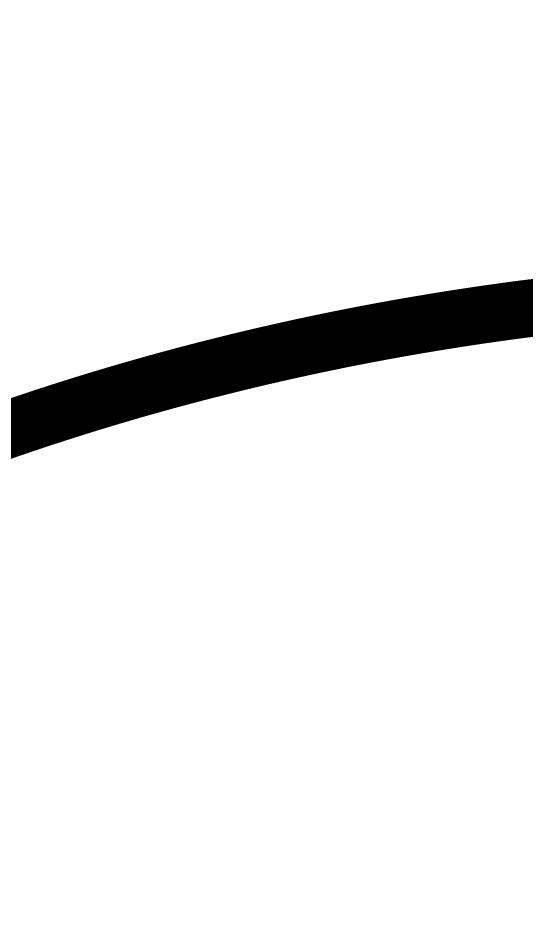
# Model space of a CAD drawing. Header units: inches. Extents: x -1574 to 492, y -294 to 234.
# Drawn here: x -734.13 to -733.026, y -146.576 to -144.599 of the extents above; entities that cross this region are included whole.
import ezdxf

# ---------------------------------------------------------------- set-up
doc = ezdxf.new("R2010")
doc.units = ezdxf.units.IN
doc.header["$MEASUREMENT"] = 0
doc.layers.add('EXTERIOR DIMS', color=7, linetype='Continuous')
doc.layers.add('EXTERIOR ELEC EQUIP', color=190, linetype='Continuous')
doc.styles.get("Standard").update_dxf_attribs({"font": 'ARIAL.TTF'})
doc.dimstyles.get("Standard").update_dxf_attribs({"dimtxt": 0.18, "dimasz": 0.18, "dimexe": 0.18, "dimexo": 0.0625, "dimgap": 0.09, "dimtad": 0, "dimtih": 1, "dimtoh": 1, "dimdec": 4, "dimzin": 0, "dimdsep": 46, "dimtxsty": 'Standard', "dimcen": 0.09, "dimadec": 0, "dimazin": 0, "dimtfac": 1, "dimtdec": 4, "dimtofl": 0, "dimtmove": 0, "dimatfit": 3, "dimfxl": 0, "dimtolj": 1, "dimtzin": 0, "dimarcsym": 0})

# ---------------------------------------------------------------- blocks, each defined once
blk = doc.blocks.new('*D95')
at = {"layer": 'Defpoints', "color": 0, "transparency": 16777216}
for p in [(-797.4576, -71.9047), (-797.4576, -114.9002), (-730.293, -152.1456)]:
    blk.add_point(p, dxfattribs=at)
at = {"layer": 'EXTERIOR DIMS', "color": 0, "lineweight": -2, "transparency": 16777216}
for p, q in [((-797.4576, -114.8377), (-797.4576, -71.7247)), ((-730.293, -152.0831), (-730.293, -71.7247)), ((-797.2776, -71.9047), (-764.2872, -71.9047)), ((-730.473, -71.9047), (-763.4633, -71.9047))]:
    blk.add_line(p, q, dxfattribs=at)
at = {"layer": 'EXTERIOR DIMS', "color": 0, "transparency": 16777216}
for points in [[(-797.2776, -71.8747), (-797.2776, -71.9347), (-797.4576, -71.9047)], [(-730.473, -71.8747), (-730.473, -71.9347), (-730.293, -71.9047)]]:
    blk.add_solid(points, dxfattribs=at)
at = {"layer": 'EXTERIOR DIMS', "color": 0, "transparency": 16777216, "insert": (-763.8753, -71.9047), "char_height": 0.18, "attachment_point": 5}
blk.add_mtext('\\A1;5\'-7 {\\H0.7x;\\S1/4;}"', dxfattribs=at)

msp = doc.modelspace()

# ---------------------------------------------------------------- linework, layer by layer
at = {"layer": 'EXTERIOR ELEC EQUIP', "color": 60, "const_width": 0.125}
msp.add_lwpolyline([(-734.19252, -145.50813), (-734.19178, -145.50786), (-734.19103, -145.5076), (-734.19029, -145.50734), (-734.18955, -145.50708), (-734.18881, -145.50681), (-734.18806, -145.50655), (-734.18732, -145.50629), (-734.18658, -145.50603), (-734.18583, -145.50576), (-734.18509, -145.5055), (-734.18435, -145.50524), (-734.1836, -145.50498), (-734.18286, -145.50472), (-734.18212, -145.50445), (-734.18137, -145.50419), (-734.18063, -145.50393), (-734.17988, -145.50367), (-734.17914, -145.50341), (-734.1784, -145.50315), (-734.17765, -145.50289), (-734.17691, -145.50263), (-734.17617, -145.50237), (-734.17542, -145.5021), (-734.17468, -145.50184), (-734.17393, -145.50158), (-734.17319, -145.50132), (-734.17245, -145.50106), (-734.1717, -145.5008), (-734.17096, -145.50054), (-734.17021, -145.50028), (-734.16947, -145.50002), (-734.16872, -145.49976), (-734.16798, -145.4995), (-734.16723, -145.49924), (-734.16649, -145.49898), (-734.16574, -145.49872), (-734.165, -145.49846), (-734.16425, -145.49821), (-734.16351, -145.49795), (-734.16277, -145.49769), (-734.16202, -145.49743), (-734.16127, -145.49717), (-734.16053, -145.49691), (-734.15978, -145.49665), (-734.15904, -145.49639), (-734.15829, -145.49614), (-734.15755, -145.49588), (-734.1568, -145.49562), (-734.15606, -145.49536), (-734.15531, -145.4951), (-734.15457, -145.49485), (-734.15382, -145.49459), (-734.15308, -145.49433), (-734.15233, -145.49407), (-734.15158, -145.49381), (-734.15084, -145.49356), (-734.15009, -145.4933), (-734.14935, -145.49304), (-734.1486, -145.49279), (-734.14785, -145.49253), (-734.14711, -145.49227), (-734.14636, -145.49202), (-734.14562, -145.49176), (-734.14487, -145.4915), (-734.14412, -145.49125), (-734.14338, -145.49099), (-734.14263, -145.49073), (-734.14188, -145.49048), (-734.14114, -145.49022), (-734.14039, -145.48996), (-734.13964, -145.48971), (-734.1389, -145.48945), (-734.13815, -145.4892), (-734.1374, -145.48894), (-734.13666, -145.48869), (-734.13591, -145.48843), (-734.13516, -145.48818), (-734.13442, -145.48792), (-734.13367, -145.48767), (-734.13292, -145.48741), (-734.13217, -145.48716), (-734.13143, -145.4869), (-734.13068, -145.48665), (-734.12993, -145.48639), (-734.12918, -145.48614), (-734.12844, -145.48588), (-734.12769, -145.48563), (-734.12694, -145.48538), (-734.12619, -145.48512), (-734.12545, -145.48487), (-734.1247, -145.48461), (-734.12395, -145.48436), (-734.1232, -145.48411), (-734.12246, -145.48385), (-734.12171, -145.4836), (-734.12096, -145.48335), (-734.12021, -145.48309), (-734.11946, -145.48284), (-734.11872, -145.48259), (-734.11797, -145.48233), (-734.11722, -145.48208), (-734.11647, -145.48183), (-734.11572, -145.48158), (-734.11497, -145.48132), (-734.11422, -145.48107), (-734.11348, -145.48082), (-734.11273, -145.48057), (-734.11198, -145.48031), (-734.11123, -145.48006), (-734.11048, -145.47981), (-734.10973, -145.47956), (-734.10898, -145.47931), (-734.10823, -145.47906), (-734.10749, -145.4788), (-734.10674, -145.47855), (-734.10599, -145.4783), (-734.10524, -145.47805), (-734.10449, -145.4778), (-734.10374, -145.47755), (-734.10299, -145.4773), (-734.10224, -145.47705), (-734.10149, -145.4768), (-734.10074, -145.47655), (-734.09999, -145.4763), (-734.09924, -145.47605), (-734.09849, -145.47579), (-734.09774, -145.47554), (-734.09699, -145.47529), (-734.09624, -145.47504), (-734.09549, -145.4748), (-734.09474, -145.47455), (-734.09399, -145.4743), (-734.09324, -145.47405), (-734.09249, -145.4738), (-734.09174, -145.47355), (-734.09099, -145.4733), (-734.09024, -145.47305), (-734.08949, -145.4728), (-734.08874, -145.47255), (-734.08799, -145.4723), (-734.08724, -145.47205), (-734.08649, -145.47181), (-734.08574, -145.47156), (-734.08499, -145.47131), (-734.08424, -145.47106), (-734.08349, -145.47081), (-734.08274, -145.47056), (-734.08199, -145.47032), (-734.08124, -145.47007), (-734.08048, -145.46982), (-734.07973, -145.46957), (-734.07898, -145.46933), (-734.07823, -145.46908), (-734.07748, -145.46883), (-734.07673, -145.46858), (-734.07598, -145.46834), (-734.07523, -145.46809), (-734.07447, -145.46784), (-734.07372, -145.4676), (-734.07297, -145.46735), (-734.07222, -145.4671), (-734.07147, -145.46686), (-734.07072, -145.46661), (-734.06997, -145.46636), (-734.06921, -145.46612), (-734.06846, -145.46587), (-734.06771, -145.46562), (-734.06696, -145.46538), (-734.06621, -145.46513), (-734.06545, -145.46489), (-734.0647, -145.46464), (-734.06395, -145.4644), (-734.0632, -145.46415), (-734.06244, -145.46391), (-734.06169, -145.46366), (-734.06094, -145.46342), (-734.06019, -145.46317), (-734.05944, -145.46293), (-734.05868, -145.46268), (-734.05793, -145.46244), (-734.05718, -145.46219), (-734.05642, -145.46195), (-734.05567, -145.4617), (-734.05492, -145.46146), (-734.05417, -145.46121), (-734.05341, -145.46097), (-734.05266, -145.46073), (-734.05191, -145.46048), (-734.05115, -145.46024), (-734.0504, -145.45999), (-734.04965, -145.45975), (-734.04889, -145.45951), (-734.04814, -145.45926), (-734.04739, -145.45902), (-734.04663, -145.45878), (-734.04588, -145.45854), (-734.04513, -145.45829), (-734.04437, -145.45805), (-734.04362, -145.45781), (-734.04287, -145.45756), (-734.04211, -145.45732), (-734.04136, -145.45708), (-734.04061, -145.45684), (-734.03985, -145.45659), (-734.0391, -145.45635), (-734.03834, -145.45611), (-734.03759, -145.45587), (-734.03684, -145.45563), (-734.03608, -145.45539), (-734.03533, -145.45514), (-734.03457, -145.4549), (-734.03382, -145.45466), (-734.03306, -145.45442), (-734.03231, -145.45418), (-734.03156, -145.45394), (-734.0308, -145.4537), (-734.03005, -145.45346), (-734.02929, -145.45321), (-734.02854, -145.45297), (-734.02778, -145.45273), (-734.02703, -145.45249), (-734.02627, -145.45225), (-734.02552, -145.45201), (-734.02476, -145.45177), (-734.02401, -145.45153), (-734.02325, -145.45129), (-734.0225, -145.45105), (-734.02174, -145.45081), (-734.02099, -145.45057), (-734.02023, -145.45033), (-734.01948, -145.45009), (-734.01872, -145.44985), (-734.01797, -145.44962), (-734.01721, -145.44938), (-734.01646, -145.44914), (-734.0157, -145.4489), (-734.01494, -145.44866), (-734.01419, -145.44842), (-734.01343, -145.44818), (-734.01268, -145.44794), (-734.01192, -145.44771), (-734.01117, -145.44747), (-734.01041, -145.44723), (-734.00965, -145.44699), (-734.0089, -145.44675), (-734.00814, -145.44652), (-734.00739, -145.44628), (-734.00663, -145.44604), (-734.00587, -145.4458), (-734.00512, -145.44556), (-734.00436, -145.44533), (-734.0036, -145.44509), (-734.00285, -145.44485), (-734.00209, -145.44462), (-734.00133, -145.44438), (-734.00058, -145.44414), (-733.99982, -145.44391), (-733.99906, -145.44367), (-733.99831, -145.44343), (-733.99755, -145.4432), (-733.99679, -145.44296), (-733.99604, -145.44272), (-733.99528, -145.44249), (-733.99452, -145.44225), (-733.99377, -145.44202), (-733.99301, -145.44178), (-733.99225, -145.44154), (-733.99149, -145.44131), (-733.99074, -145.44107), (-733.98998, -145.44084), (-733.98922, -145.4406), (-733.98846, -145.44037), (-733.98771, -145.44013), (-733.98695, -145.4399), (-733.98619, -145.43966), (-733.98543, -145.43943), (-733.98468, -145.43919), (-733.98392, -145.43896), (-733.98316, -145.43872), (-733.9824, -145.43849), (-733.98164, -145.43825), (-733.98089, -145.43802), (-733.98013, -145.43779), (-733.97937, -145.43755), (-733.97861, -145.43732), (-733.97785, -145.43709), (-733.9771, -145.43685), (-733.97634, -145.43662), (-733.97558, -145.43638), (-733.97482, -145.43615), (-733.97406, -145.43592), (-733.9733, -145.43568), (-733.97255, -145.43545), (-733.97179, -145.43522), (-733.97103, -145.43499), (-733.97027, -145.43475), (-733.96951, -145.43452), (-733.96875, -145.43429), (-733.96799, -145.43406), (-733.96723, -145.43382), (-733.96648, -145.43359), (-733.96572, -145.43336), (-733.96496, -145.43313), (-733.9642, -145.4329), (-733.96344, -145.43266), (-733.96268, -145.43243), (-733.96192, -145.4322), (-733.96116, -145.43197), (-733.9604, -145.43174), (-733.95964, -145.43151), (-733.95888, -145.43128), (-733.95812, -145.43104), (-733.95736, -145.43081), (-733.9566, -145.43058), (-733.95584, -145.43035), (-733.95508, -145.43012), (-733.95432, -145.42989), (-733.95356, -145.42966), (-733.9528, -145.42943), (-733.95204, -145.4292), (-733.95128, -145.42897), (-733.95052, -145.42874), (-733.94976, -145.42851), (-733.949, -145.42828), (-733.94824, -145.42805), (-733.94748, -145.42782), (-733.94672, -145.42759), (-733.94596, -145.42736), (-733.9452, -145.42713), (-733.94444, -145.4269), (-733.94368, -145.42667), (-733.94292, -145.42645), (-733.94216, -145.42622), (-733.9414, -145.42599), (-733.94064, -145.42576), (-733.93988, -145.42553), (-733.93912, -145.4253), (-733.93836, -145.42507), (-733.9376, -145.42485), (-733.93683, -145.42462), (-733.93607, -145.42439), (-733.93531, -145.42416), (-733.93455, -145.42393), (-733.93379, -145.42371), (-733.93303, -145.42348), (-733.93227, -145.42325), (-733.93151, -145.42302), (-733.93075, -145.4228), (-733.92998, -145.42257), (-733.92922, -145.42234), (-733.92846, -145.42211), (-733.9277, -145.42189), (-733.92694, -145.42166), (-733.92618, -145.42143), (-733.92541, -145.42121), (-733.92465, -145.42098), (-733.92389, -145.42075), (-733.92313, -145.42053), (-733.92237, -145.4203), (-733.9216, -145.42008), (-733.92084, -145.41985), (-733.92008, -145.41962), (-733.91932, -145.4194), (-733.91856, -145.41917), (-733.91779, -145.41895), (-733.91703, -145.41872), (-733.91627, -145.4185), (-733.91551, -145.41827), (-733.91474, -145.41805), (-733.91398, -145.41782), (-733.91322, -145.4176), (-733.91246, -145.41737), (-733.91169, -145.41715), (-733.91093, -145.41692), (-733.91017, -145.4167), (-733.90941, -145.41647), (-733.90864, -145.41625), (-733.90788, -145.41602), (-733.90712, -145.4158), (-733.90635, -145.41558), (-733.90559, -145.41535), (-733.90483, -145.41513), (-733.90406, -145.4149), (-733.9033, -145.41468), (-733.90254, -145.41446), (-733.90177, -145.41423), (-733.90101, -145.41401), (-733.90025, -145.41379), (-733.89948, -145.41356), (-733.89872, -145.41334), (-733.89796, -145.41312), (-733.89719, -145.4129), (-733.89643, -145.41267), (-733.89567, -145.41245), (-733.8949, -145.41223), (-733.89414, -145.41201), (-733.89337, -145.41178), (-733.89261, -145.41156), (-733.89185, -145.41134), (-733.89108, -145.41112), (-733.89032, -145.4109), (-733.88955, -145.41067), (-733.88879, -145.41045), (-733.88803, -145.41023), (-733.88726, -145.41001), (-733.8865, -145.40979), (-733.88573, -145.40957), (-733.88497, -145.40935), (-733.8842, -145.40913), (-733.88344, -145.4089), (-733.88267, -145.40868), (-733.88191, -145.40846), (-733.88114, -145.40824), (-733.88038, -145.40802), (-733.87962, -145.4078), (-733.87885, -145.40758), (-733.87809, -145.40736), (-733.87732, -145.40714), (-733.87656, -145.40692), (-733.87579, -145.4067), (-733.87503, -145.40648), (-733.87426, -145.40626), (-733.8735, -145.40604), (-733.87273, -145.40582), (-733.87196, -145.4056), (-733.8712, -145.40538), (-733.87043, -145.40517), (-733.86967, -145.40495), (-733.8689, -145.40473), (-733.86814, -145.40451), (-733.86737, -145.40429), (-733.86661, -145.40407), (-733.86584, -145.40385), (-733.86507, -145.40363), (-733.86431, -145.40342), (-733.86354, -145.4032), (-733.86278, -145.40298), (-733.86201, -145.40276), (-733.86124, -145.40254), (-733.86048, -145.40233), (-733.85971, -145.40211), (-733.85895, -145.40189), (-733.85818, -145.40167), (-733.85741, -145.40146), (-733.85665, -145.40124), (-733.85588, -145.40102), (-733.85512, -145.40081), (-733.85435, -145.40059), (-733.85358, -145.40037), (-733.85282, -145.40015), (-733.85205, -145.39994), (-733.85128, -145.39972), (-733.85052, -145.39951), (-733.84975, -145.39929), (-733.84898, -145.39907), (-733.84822, -145.39886), (-733.84745, -145.39864), (-733.84668, -145.39842), (-733.84591, -145.39821), (-733.84515, -145.39799), (-733.84438, -145.39778), (-733.84361, -145.39756), (-733.84285, -145.39735), (-733.84208, -145.39713), (-733.84131, -145.39692), (-733.84054, -145.3967), (-733.83978, -145.39649), (-733.83901, -145.39627), (-733.83824, -145.39606), (-733.83747, -145.39584), (-733.83671, -145.39563), (-733.83594, -145.39541), (-733.83517, -145.3952), (-733.8344, -145.39498), (-733.83364, -145.39477), (-733.83287, -145.39456), (-733.8321, -145.39434), (-733.83133, -145.39413), (-733.83056, -145.39392), (-733.8298, -145.3937), (-733.82903, -145.39349), (-733.82826, -145.39327), (-733.82749, -145.39306), (-733.82672, -145.39285), (-733.82595, -145.39264), (-733.82519, -145.39242), (-733.82442, -145.39221), (-733.82365, -145.392), (-733.82288, -145.39178), (-733.82211, -145.39157), (-733.82134, -145.39136), (-733.82058, -145.39115), (-733.81981, -145.39093), (-733.81904, -145.39072), (-733.81827, -145.39051), (-733.8175, -145.3903), (-733.81673, -145.39009), (-733.81596, -145.38987), (-733.81519, -145.38966), (-733.81442, -145.38945), (-733.81366, -145.38924), (-733.81289, -145.38903), (-733.81212, -145.38882), (-733.81135, -145.38861), (-733.81058, -145.3884), (-733.80981, -145.38818), (-733.80904, -145.38797), (-733.80827, -145.38776), (-733.8075, -145.38755), (-733.80673, -145.38734), (-733.80596, -145.38713), (-733.80519, -145.38692), (-733.80442, -145.38671), (-733.80365, -145.3865), (-733.80288, -145.38629), (-733.80211, -145.38608), (-733.80134, -145.38587), (-733.80057, -145.38566), (-733.7998, -145.38545), (-733.79903, -145.38524), (-733.79826, -145.38503), (-733.79749, -145.38483), (-733.79672, -145.38462), (-733.79595, -145.38441), (-733.79518, -145.3842), (-733.79441, -145.38399), (-733.79364, -145.38378), (-733.79287, -145.38357), (-733.7921, -145.38336), (-733.79133, -145.38316), (-733.79056, -145.38295), (-733.78979, -145.38274), (-733.78902, -145.38253), (-733.78825, -145.38232), (-733.78748, -145.38212), (-733.78671, -145.38191), (-733.78594, -145.3817), (-733.78517, -145.38149), (-733.78439, -145.38128), (-733.78362, -145.38108), (-733.78285, -145.38087), (-733.78208, -145.38066), (-733.78131, -145.38046), (-733.78054, -145.38025), (-733.77977, -145.38004), (-733.779, -145.37984), (-733.77822, -145.37963), (-733.77745, -145.37942), (-733.77668, -145.37922), (-733.77591, -145.37901), (-733.77514, -145.3788), (-733.77437, -145.3786), (-733.7736, -145.37839), (-733.77282, -145.37819), (-733.77205, -145.37798), (-733.77128, -145.37777), (-733.77051, -145.37757), (-733.76974, -145.37736), (-733.76897, -145.37716), (-733.76819, -145.37695), (-733.76742, -145.37675), (-733.76665, -145.37654), (-733.76588, -145.37634), (-733.7651, -145.37613), (-733.76433, -145.37593), (-733.76356, -145.37572), (-733.76279, -145.37552), (-733.76202, -145.37532), (-733.76124, -145.37511), (-733.76047, -145.37491), (-733.7597, -145.3747), (-733.75893, -145.3745), (-733.75815, -145.37429), (-733.75738, -145.37409), (-733.75661, -145.37389), (-733.75584, -145.37368), (-733.75506, -145.37348), (-733.75429, -145.37328), (-733.75352, -145.37307), (-733.75274, -145.37287), (-733.75197, -145.37267), (-733.7512, -145.37247), (-733.75042, -145.37226), (-733.74965, -145.37206), (-733.74888, -145.37186), (-733.74811, -145.37165), (-733.74733, -145.37145), (-733.74656, -145.37125), (-733.74579, -145.37105), (-733.74501, -145.37085), (-733.74424, -145.37064), (-733.74347, -145.37044), (-733.74269, -145.37024), (-733.74192, -145.37004), (-733.74114, -145.36984), (-733.74037, -145.36964), (-733.7396, -145.36943), (-733.73882, -145.36923), (-733.73805, -145.36903), (-733.73728, -145.36883), (-733.7365, -145.36863), (-733.73573, -145.36843), (-733.73495, -145.36823), (-733.73418, -145.36803), (-733.73341, -145.36783), (-733.73263, -145.36763), (-733.73186, -145.36743), (-733.73108, -145.36723), (-733.73031, -145.36703), (-733.72953, -145.36683), (-733.72876, -145.36663), (-733.72799, -145.36643), (-733.72721, -145.36623), (-733.72644, -145.36603), (-733.72566, -145.36583), (-733.72489, -145.36563), (-733.72411, -145.36543), (-733.72334, -145.36523), (-733.72256, -145.36503), (-733.72179, -145.36483), (-733.72101, -145.36463), (-733.72024, -145.36443), (-733.71946, -145.36424), (-733.71869, -145.36404), (-733.71791, -145.36384), (-733.71714, -145.36364), (-733.71636, -145.36344), (-733.71559, -145.36324), (-733.71481, -145.36305), (-733.71404, -145.36285), (-733.71326, -145.36265), (-733.71249, -145.36245), (-733.71171, -145.36226), (-733.71094, -145.36206), (-733.71016, -145.36186), (-733.70938, -145.36166), (-733.70861, -145.36147), (-733.70783, -145.36127), (-733.70706, -145.36107), (-733.70628, -145.36088), (-733.70551, -145.36068), (-733.70473, -145.36048), (-733.70395, -145.36029), (-733.70318, -145.36009), (-733.7024, -145.35989), (-733.70163, -145.3597), (-733.70085, -145.3595), (-733.70007, -145.3593), (-733.6993, -145.35911), (-733.69852, -145.35891), (-733.69774, -145.35872), (-733.69697, -145.35852), (-733.69619, -145.35833), (-733.69542, -145.35813), (-733.69464, -145.35794), (-733.69386, -145.35774), (-733.69309, -145.35755), (-733.69231, -145.35735), (-733.69153, -145.35716), (-733.69076, -145.35696), (-733.68998, -145.35677), (-733.6892, -145.35657), (-733.68843, -145.35638), (-733.68765, -145.35618), (-733.68687, -145.35599), (-733.68609, -145.3558), (-733.68532, -145.3556), (-733.68454, -145.35541), (-733.68376, -145.35521), (-733.68299, -145.35502), (-733.68221, -145.35483), (-733.68143, -145.35463), (-733.68065, -145.35444), (-733.67988, -145.35425), (-733.6791, -145.35405), (-733.67832, -145.35386), (-733.67754, -145.35367), (-733.67677, -145.35347), (-733.67599, -145.35328), (-733.67521, -145.35309), (-733.67443, -145.3529), (-733.67366, -145.3527), (-733.67288, -145.35251), (-733.6721, -145.35232), (-733.67132, -145.35213), (-733.67054, -145.35194), (-733.66977, -145.35174), (-733.66899, -145.35155), (-733.66821, -145.35136), (-733.66743, -145.35117), (-733.66665, -145.35098), (-733.66588, -145.35079), (-733.6651, -145.3506), (-733.66432, -145.3504), (-733.66354, -145.35021), (-733.66276, -145.35002), (-733.66198, -145.34983), (-733.66121, -145.34964), (-733.66043, -145.34945), (-733.65965, -145.34926), (-733.65887, -145.34907), (-733.65809, -145.34888), (-733.65731, -145.34869), (-733.65653, -145.3485), (-733.65575, -145.34831), (-733.65498, -145.34812), (-733.6542, -145.34793), (-733.65342, -145.34774), (-733.65264, -145.34755), (-733.65186, -145.34736), (-733.65108, -145.34717), (-733.6503, -145.34698), (-733.64952, -145.34679), (-733.64874, -145.3466), (-733.64796, -145.34641), (-733.64718, -145.34623), (-733.64641, -145.34604), (-733.64563, -145.34585), (-733.64485, -145.34566), (-733.64407, -145.34547), (-733.64329, -145.34528), (-733.64251, -145.3451), (-733.64173, -145.34491), (-733.64095, -145.34472), (-733.64017, -145.34453), (-733.63939, -145.34434), (-733.63861, -145.34416), (-733.63783, -145.34397), (-733.63705, -145.34378), (-733.63627, -145.34359), (-733.63549, -145.34341), (-733.63471, -145.34322), (-733.63393, -145.34303), (-733.63315, -145.34285), (-733.63237, -145.34266), (-733.63159, -145.34247), (-733.63081, -145.34229), (-733.63003, -145.3421), (-733.62925, -145.34191), (-733.62847, -145.34173), (-733.62769, -145.34154), (-733.62691, -145.34135), (-733.62613, -145.34117), (-733.62534, -145.34098), (-733.62456, -145.3408), (-733.62378, -145.34061), (-733.623, -145.34043), (-733.62222, -145.34024), (-733.62144, -145.34005), (-733.62066, -145.33987), (-733.61988, -145.33968), (-733.6191, -145.3395), (-733.61832, -145.33931), (-733.61754, -145.33913), (-733.61676, -145.33894), (-733.61597, -145.33876), (-733.61519, -145.33858), (-733.61441, -145.33839), (-733.61363, -145.33821), (-733.61285, -145.33802), (-733.61207, -145.33784), (-733.61129, -145.33765), (-733.6105, -145.33747), (-733.60972, -145.33729), (-733.60894, -145.3371), (-733.60816, -145.33692), (-733.60738, -145.33674), (-733.6066, -145.33655), (-733.60581, -145.33637), (-733.60503, -145.33619), (-733.60425, -145.336), (-733.60347, -145.33582), (-733.60269, -145.33564), (-733.60191, -145.33546), (-733.60112, -145.33527), (-733.60034, -145.33509), (-733.59956, -145.33491), (-733.59878, -145.33473), (-733.59799, -145.33454), (-733.59721, -145.33436), (-733.59643, -145.33418), (-733.59565, -145.334), (-733.59487, -145.33382), (-733.59408, -145.33363), (-733.5933, -145.33345), (-733.59252, -145.33327), (-733.59174, -145.33309), (-733.59095, -145.33291), (-733.59017, -145.33273), (-733.58939, -145.33255), (-733.5886, -145.33237), (-733.58782, -145.33219), (-733.58704, -145.33201), (-733.58626, -145.33182), (-733.58547, -145.33164), (-733.58469, -145.33146), (-733.58391, -145.33128), (-733.58312, -145.3311), (-733.58234, -145.33092), (-733.58156, -145.33074), (-733.58077, -145.33056), (-733.57999, -145.33038), (-733.57921, -145.3302), (-733.57842, -145.33002), (-733.57764, -145.32985), (-733.57686, -145.32967), (-733.57607, -145.32949), (-733.57529, -145.32931), (-733.57451, -145.32913), (-733.57372, -145.32895), (-733.57294, -145.32877), (-733.57216, -145.32859), (-733.57137, -145.32841), (-733.57059, -145.32824), (-733.5698, -145.32806), (-733.56902, -145.32788), (-733.56824, -145.3277), (-733.56745, -145.32752), (-733.56667, -145.32735), (-733.56589, -145.32717), (-733.5651, -145.32699), (-733.56432, -145.32681), (-733.56353, -145.32663), (-733.56275, -145.32646), (-733.56196, -145.32628), (-733.56118, -145.3261), (-733.5604, -145.32593), (-733.55961, -145.32575), (-733.55883, -145.32557), (-733.55804, -145.3254), (-733.55726, -145.32522), (-733.55647, -145.32504), (-733.55569, -145.32487), (-733.5549, -145.32469), (-733.55412, -145.32451), (-733.55333, -145.32434), (-733.55255, -145.32416), (-733.55176, -145.32399), (-733.55098, -145.32381), (-733.55019, -145.32363), (-733.54941, -145.32346), (-733.54862, -145.32328), (-733.54784, -145.32311), (-733.54705, -145.32293), (-733.54627, -145.32276), (-733.54548, -145.32258), (-733.5447, -145.32241), (-733.54391, -145.32223), (-733.54313, -145.32206), (-733.54234, -145.32188), (-733.54156, -145.32171), (-733.54077, -145.32153), (-733.53999, -145.32136), (-733.5392, -145.32119), (-733.53841, -145.32101), (-733.53763, -145.32084), (-733.53684, -145.32066), (-733.53606, -145.32049), (-733.53527, -145.32032), (-733.53449, -145.32014), (-733.5337, -145.31997), (-733.53291, -145.3198), (-733.53213, -145.31962), (-733.53134, -145.31945), (-733.53056, -145.31928), (-733.52977, -145.3191), (-733.52898, -145.31893), (-733.5282, -145.31876), (-733.52741, -145.31859), (-733.52663, -145.31841), (-733.52584, -145.31824), (-733.52505, -145.31807), (-733.52427, -145.3179), (-733.52348, -145.31772), (-733.52269, -145.31755), (-733.52191, -145.31738), (-733.52112, -145.31721), (-733.52033, -145.31704), (-733.51955, -145.31687), (-733.51876, -145.31669), (-733.51797, -145.31652), (-733.51719, -145.31635), (-733.5164, -145.31618), (-733.51561, -145.31601), (-733.51483, -145.31584), (-733.51404, -145.31567), (-733.51325, -145.3155), (-733.51246, -145.31533), (-733.51168, -145.31516), (-733.51089, -145.31499), (-733.5101, -145.31482), (-733.50932, -145.31465), (-733.50853, -145.31448), (-733.50774, -145.31431), (-733.50695, -145.31414), (-733.50617, -145.31397), (-733.50538, -145.3138), (-733.50459, -145.31363), (-733.5038, -145.31346), (-733.50302, -145.31329), (-733.50223, -145.31312), (-733.50144, -145.31295), (-733.50065, -145.31278), (-733.49987, -145.31261), (-733.49908, -145.31244), (-733.49829, -145.31227), (-733.4975, -145.31211), (-733.49671, -145.31194), (-733.49593, -145.31177), (-733.49514, -145.3116), (-733.49435, -145.31143), (-733.49356, -145.31126), (-733.49277, -145.3111), (-733.49199, -145.31093), (-733.4912, -145.31076), (-733.49041, -145.31059), (-733.48962, -145.31043), (-733.48883, -145.31026), (-733.48804, -145.31009), (-733.48726, -145.30992), (-733.48647, -145.30976), (-733.48568, -145.30959), (-733.48489, -145.30942), (-733.4841, -145.30926), (-733.48331, -145.30909), (-733.48252, -145.30892), (-733.48174, -145.30876), (-733.48095, -145.30859), (-733.48016, -145.30842), (-733.47937, -145.30826), (-733.47858, -145.30809), (-733.47779, -145.30793), (-733.477, -145.30776), (-733.47621, -145.3076), (-733.47542, -145.30743), (-733.47463, -145.30726), (-733.47385, -145.3071), (-733.47306, -145.30693), (-733.47227, -145.30677), (-733.47148, -145.3066), (-733.47069, -145.30644), (-733.4699, -145.30627), (-733.46911, -145.30611), (-733.46832, -145.30594), (-733.46753, -145.30578), (-733.46674, -145.30562), (-733.46595, -145.30545), (-733.46516, -145.30529), (-733.46437, -145.30512), (-733.46358, -145.30496), (-733.46279, -145.3048), (-733.462, -145.30463), (-733.46121, -145.30447), (-733.46042, -145.3043), (-733.45963, -145.30414), (-733.45884, -145.30398), (-733.45805, -145.30381), (-733.45726, -145.30365), (-733.45647, -145.30349), (-733.45568, -145.30333), (-733.45489, -145.30316), (-733.4541, -145.303), (-733.45331, -145.30284), (-733.45252, -145.30268), (-733.45173, -145.30251), (-733.45094, -145.30235), (-733.45015, -145.30219), (-733.44936, -145.30203), (-733.44857, -145.30186), (-733.44778, -145.3017), (-733.44699, -145.30154), (-733.4462, -145.30138), (-733.44541, -145.30122), (-733.44461, -145.30106), (-733.44382, -145.3009), (-733.44303, -145.30073), (-733.44224, -145.30057), (-733.44145, -145.30041), (-733.44066, -145.30025), (-733.43987, -145.30009), (-733.43908, -145.29993), (-733.43829, -145.29977), (-733.4375, -145.29961), (-733.4367, -145.29945), (-733.43591, -145.29929), (-733.43512, -145.29913), (-733.43433, -145.29897), (-733.43354, -145.29881), (-733.43275, -145.29865), (-733.43196, -145.29849), (-733.43116, -145.29833), (-733.43037, -145.29817), (-733.42958, -145.29801), (-733.42879, -145.29785), (-733.428, -145.29769), (-733.42721, -145.29753), (-733.42641, -145.29737), (-733.42562, -145.29722), (-733.42483, -145.29706), (-733.42404, -145.2969), (-733.42325, -145.29674), (-733.42246, -145.29658), (-733.42166, -145.29642), (-733.42087, -145.29626), (-733.42008, -145.29611), (-733.41929, -145.29595), (-733.4185, -145.29579), (-733.4177, -145.29563), (-733.41691, -145.29548), (-733.41612, -145.29532), (-733.41533, -145.29516), (-733.41453, -145.295), (-733.41374, -145.29485), (-733.41295, -145.29469), (-733.41216, -145.29453), (-733.41136, -145.29437), (-733.41057, -145.29422), (-733.40978, -145.29406), (-733.40899, -145.2939), (-733.40819, -145.29375), (-733.4074, -145.29359), (-733.40661, -145.29344), (-733.40581, -145.29328), (-733.40502, -145.29312), (-733.40423, -145.29297), (-733.40344, -145.29281), (-733.40264, -145.29266), (-733.40185, -145.2925), (-733.40106, -145.29234), (-733.40026, -145.29219), (-733.39947, -145.29203), (-733.39868, -145.29188), (-733.39788, -145.29172), (-733.39709, -145.29157), (-733.3963, -145.29141), (-733.3955, -145.29126), (-733.39471, -145.2911), (-733.39392, -145.29095), (-733.39312, -145.2908), (-733.39233, -145.29064), (-733.39154, -145.29049), (-733.39074, -145.29033), (-733.38995, -145.29018), (-733.38915, -145.29003), (-733.38836, -145.28987), (-733.38757, -145.28972), (-733.38677, -145.28956), (-733.38598, -145.28941), (-733.38519, -145.28926), (-733.38439, -145.2891), (-733.3836, -145.28895), (-733.3828, -145.2888), (-733.38201, -145.28865), (-733.38122, -145.28849), (-733.38042, -145.28834), (-733.37963, -145.28819), (-733.37883, -145.28803), (-733.37804, -145.28788), (-733.37724, -145.28773), (-733.37645, -145.28758), (-733.37565, -145.28743), (-733.37486, -145.28727), (-733.37407, -145.28712), (-733.37327, -145.28697), (-733.37248, -145.28682), (-733.37168, -145.28667), (-733.37089, -145.28652), (-733.37009, -145.28636), (-733.3693, -145.28621), (-733.3685, -145.28606), (-733.36771, -145.28591), (-733.36691, -145.28576), (-733.36612, -145.28561), (-733.36532, -145.28546), (-733.36453, -145.28531), (-733.36373, -145.28516), (-733.36294, -145.28501), (-733.36214, -145.28486), (-733.36135, -145.28471), (-733.36055, -145.28456), (-733.35976, -145.28441), (-733.35896, -145.28426), (-733.35817, -145.28411), (-733.35737, -145.28396), (-733.35658, -145.28381), (-733.35578, -145.28366), (-733.35499, -145.28351), (-733.35419, -145.28336), (-733.35339, -145.28321), (-733.3526, -145.28306), (-733.3518, -145.28291), (-733.35101, -145.28276), (-733.35021, -145.28262), (-733.34942, -145.28247), (-733.34862, -145.28232), (-733.34782, -145.28217), (-733.34703, -145.28202), (-733.34623, -145.28187), (-733.34544, -145.28173), (-733.34464, -145.28158), (-733.34384, -145.28143), (-733.34305, -145.28128), (-733.34225, -145.28114), (-733.34146, -145.28099), (-733.34066, -145.28084), (-733.33986, -145.28069), (-733.33907, -145.28055), (-733.33827, -145.2804), (-733.33747, -145.28025), (-733.33668, -145.28011), (-733.33588, -145.27996), (-733.33508, -145.27981), (-733.33429, -145.27967), (-733.33349, -145.27952), (-733.33269, -145.27937), (-733.3319, -145.27923), (-733.3311, -145.27908), (-733.3303, -145.27894), (-733.32951, -145.27879), (-733.32871, -145.27864), (-733.32791, -145.2785), (-733.32712, -145.27835), (-733.32632, -145.27821), (-733.32552, -145.27806), (-733.32473, -145.27792), (-733.32393, -145.27777), (-733.32313, -145.27763), (-733.32233, -145.27748), (-733.32154, -145.27734), (-733.32074, -145.27719), (-733.31994, -145.27705), (-733.31914, -145.2769), (-733.31835, -145.27676), (-733.31755, -145.27662), (-733.31675, -145.27647), (-733.31595, -145.27633), (-733.31516, -145.27618), (-733.31436, -145.27604), (-733.31356, -145.2759), (-733.31276, -145.27575), (-733.31197, -145.27561), (-733.31117, -145.27547), (-733.31037, -145.27532), (-733.30957, -145.27518), (-733.30878, -145.27504), (-733.30798, -145.27489), (-733.30718, -145.27475), (-733.30638, -145.27461), (-733.30558, -145.27446), (-733.30479, -145.27432), (-733.30399, -145.27418), (-733.30319, -145.27404), (-733.30239, -145.2739), (-733.30159, -145.27375), (-733.30079, -145.27361), (-733.3, -145.27347), (-733.2992, -145.27333), (-733.2984, -145.27319), (-733.2976, -145.27304), (-733.2968, -145.2729), (-733.296, -145.27276), (-733.29521, -145.27262), (-733.29441, -145.27248), (-733.29361, -145.27234), (-733.29281, -145.2722), (-733.29201, -145.27206), (-733.29121, -145.27192), (-733.29041, -145.27178), (-733.28961, -145.27164), (-733.28882, -145.2715), (-733.28802, -145.27136), (-733.28722, -145.27121), (-733.28642, -145.27107), (-733.28562, -145.27094), (-733.28482, -145.2708), (-733.28402, -145.27066), (-733.28322, -145.27052), (-733.28242, -145.27038), (-733.28162, -145.27024), (-733.28082, -145.2701), (-733.28003, -145.26996), (-733.27923, -145.26982), (-733.27843, -145.26968), (-733.27763, -145.26954), (-733.27683, -145.2694), (-733.27603, -145.26926), (-733.27523, -145.26913), (-733.27443, -145.26899), (-733.27363, -145.26885), (-733.27283, -145.26871), (-733.27203, -145.26857), (-733.27123, -145.26844), (-733.27043, -145.2683), (-733.26963, -145.26816), (-733.26883, -145.26802), (-733.26803, -145.26788), (-733.26723, -145.26775), (-733.26643, -145.26761), (-733.26563, -145.26747), (-733.26483, -145.26734), (-733.26403, -145.2672), (-733.26323, -145.26706), (-733.26243, -145.26692), (-733.26163, -145.26679), (-733.26083, -145.26665), (-733.26003, -145.26652), (-733.25923, -145.26638), (-733.25843, -145.26624), (-733.25763, -145.26611), (-733.25683, -145.26597), (-733.25603, -145.26583), (-733.25523, -145.2657), (-733.25443, -145.26556), (-733.25363, -145.26543), (-733.25283, -145.26529), (-733.25202, -145.26516), (-733.25122, -145.26502), (-733.25042, -145.26489), (-733.24962, -145.26475), (-733.24882, -145.26462), (-733.24802, -145.26448), (-733.24722, -145.26435), (-733.24642, -145.26421), (-733.24562, -145.26408), (-733.24482, -145.26394), (-733.24402, -145.26381), (-733.24321, -145.26368), (-733.24241, -145.26354), (-733.24161, -145.26341), (-733.24081, -145.26327), (-733.24001, -145.26314), (-733.23921, -145.26301), (-733.23841, -145.26287), (-733.23761, -145.26274), (-733.2368, -145.26261), (-733.236, -145.26247), (-733.2352, -145.26234), (-733.2344, -145.26221), (-733.2336, -145.26207), (-733.2328, -145.26194), (-733.23199, -145.26181), (-733.23119, -145.26168), (-733.23039, -145.26154), (-733.22959, -145.26141), (-733.22879, -145.26128), (-733.22799, -145.26115), (-733.22718, -145.26101), (-733.22638, -145.26088), (-733.22558, -145.26075), (-733.22478, -145.26062), (-733.22398, -145.26049), (-733.22317, -145.26036), (-733.22237, -145.26022), (-733.22157, -145.26009), (-733.22077, -145.25996), (-733.21997, -145.25983), (-733.21916, -145.2597), (-733.21836, -145.25957), (-733.21756, -145.25944), (-733.21676, -145.25931), (-733.21595, -145.25918), (-733.21515, -145.25905), (-733.21435, -145.25892), (-733.21355, -145.25879), (-733.21274, -145.25866), (-733.21194, -145.25853), (-733.21114, -145.2584), (-733.21034, -145.25827), (-733.20953, -145.25814), (-733.20873, -145.25801), (-733.20793, -145.25788), (-733.20712, -145.25775), (-733.20632, -145.25762), (-733.20552, -145.25749), (-733.20472, -145.25736), (-733.20391, -145.25723), (-733.20311, -145.2571), (-733.20231, -145.25698), (-733.2015, -145.25685), (-733.2007, -145.25672), (-733.1999, -145.25659), (-733.19909, -145.25646), (-733.19829, -145.25633), (-733.19749, -145.25621), (-733.19668, -145.25608), (-733.19588, -145.25595), (-733.19508, -145.25582), (-733.19427, -145.2557), (-733.19347, -145.25557), (-733.19267, -145.25544), (-733.19186, -145.25531), (-733.19106, -145.25519), (-733.19025, -145.25506), (-733.18945, -145.25493), (-733.18865, -145.25481), (-733.18784, -145.25468), (-733.18704, -145.25455), (-733.18624, -145.25443), (-733.18543, -145.2543), (-733.18463, -145.25417), (-733.18382, -145.25405), (-733.18302, -145.25392), (-733.18222, -145.2538), (-733.18141, -145.25367), (-733.18061, -145.25354), (-733.1798, -145.25342), (-733.179, -145.25329), (-733.1782, -145.25317), (-733.17739, -145.25304), (-733.17659, -145.25292), (-733.17578, -145.25279), (-733.17498, -145.25267), (-733.17417, -145.25254), (-733.17337, -145.25242), (-733.17256, -145.25229), (-733.17176, -145.25217), (-733.17096, -145.25204), (-733.17015, -145.25192), (-733.16935, -145.2518), (-733.16854, -145.25167), (-733.16774, -145.25155), (-733.16693, -145.25142), (-733.16613, -145.2513), (-733.16532, -145.25118), (-733.16452, -145.25105), (-733.16371, -145.25093), (-733.16291, -145.25081), (-733.1621, -145.25068), (-733.1613, -145.25056), (-733.16049, -145.25044), (-733.15969, -145.25031), (-733.15888, -145.25019), (-733.15808, -145.25007), (-733.15727, -145.24995), (-733.15647, -145.24982), (-733.15566, -145.2497), (-733.15486, -145.24958), (-733.15405, -145.24946), (-733.15324, -145.24933), (-733.15244, -145.24921), (-733.15163, -145.24909), (-733.15083, -145.24897), (-733.15002, -145.24885), (-733.14922, -145.24873), (-733.14841, -145.2486), (-733.14761, -145.24848), (-733.1468, -145.24836), (-733.14599, -145.24824), (-733.14519, -145.24812), (-733.14438, -145.248), (-733.14358, -145.24788), (-733.14277, -145.24776), (-733.14196, -145.24764), (-733.14116, -145.24752), (-733.14035, -145.2474), (-733.13955, -145.24728), (-733.13874, -145.24716), (-733.13793, -145.24704), (-733.13713, -145.24692), (-733.13632, -145.2468), (-733.13552, -145.24668), (-733.13471, -145.24656), (-733.1339, -145.24644), (-733.1331, -145.24632), (-733.13229, -145.2462), (-733.13148, -145.24608), (-733.13068, -145.24596), (-733.12987, -145.24584), (-733.12906, -145.24572), (-733.12826, -145.24561), (-733.12745, -145.24549), (-733.12664, -145.24537), (-733.12584, -145.24525), (-733.12503, -145.24513), (-733.12422, -145.24501), (-733.12342, -145.2449), (-733.12261, -145.24478), (-733.1218, -145.24466), (-733.121, -145.24454), (-733.12019, -145.24443), (-733.11938, -145.24431), (-733.11858, -145.24419), (-733.11777, -145.24407), (-733.11696, -145.24396), (-733.11616, -145.24384), (-733.11535, -145.24372), (-733.11454, -145.24361), (-733.11373, -145.24349), (-733.11293, -145.24337), (-733.11212, -145.24326), (-733.11131, -145.24314), (-733.1105, -145.24302), (-733.1097, -145.24291), (-733.10889, -145.24279), (-733.10808, -145.24268), (-733.10727, -145.24256), (-733.10647, -145.24244), (-733.10566, -145.24233), (-733.10485, -145.24221), (-733.10404, -145.2421), (-733.10324, -145.24198), (-733.10243, -145.24187), (-733.10162, -145.24175), (-733.10081, -145.24164), (-733.1, -145.24152), (-733.0992, -145.24141), (-733.09839, -145.24129), (-733.09758, -145.24118), (-733.09677, -145.24106), (-733.09596, -145.24095), (-733.09516, -145.24084), (-733.09435, -145.24072), (-733.09354, -145.24061), (-733.09273, -145.24049), (-733.09192, -145.24038), (-733.09112, -145.24027), (-733.09031, -145.24015), (-733.0895, -145.24004), (-733.08869, -145.23993), (-733.08788, -145.23981), (-733.08707, -145.2397), (-733.08627, -145.23959), (-733.08546, -145.23947), (-733.08465, -145.23936), (-733.08384, -145.23925), (-733.08303, -145.23914), (-733.08222, -145.23902), (-733.08141, -145.23891), (-733.08061, -145.2388), (-733.0798, -145.23869), (-733.07899, -145.23858), (-733.07818, -145.23846), (-733.07737, -145.23835), (-733.07656, -145.23824), (-733.07575, -145.23813), (-733.07494, -145.23802), (-733.07413, -145.23791), (-733.07332, -145.23779), (-733.07252, -145.23768), (-733.07171, -145.23757), (-733.0709, -145.23746), (-733.07009, -145.23735), (-733.06928, -145.23724), (-733.06847, -145.23713), (-733.06766, -145.23702), (-733.06685, -145.23691), (-733.06604, -145.2368), (-733.06523, -145.23669), (-733.06442, -145.23658), (-733.06361, -145.23647), (-733.0628, -145.23636), (-733.06199, -145.23625), (-733.06118, -145.23614), (-733.06037, -145.23603), (-733.05957, -145.23592), (-733.05876, -145.23581), (-733.05795, -145.2357), (-733.05714, -145.23559), (-733.05633, -145.23548), (-733.05552, -145.23538), (-733.05471, -145.23527), (-733.0539, -145.23516), (-733.05309, -145.23505), (-733.05228, -145.23494), (-733.05147, -145.23483), (-733.05066, -145.23473), (-733.04985, -145.23462), (-733.04904, -145.23451), (-733.04823, -145.2344), (-733.04742, -145.23429), (-733.04661, -145.23419), (-733.04579, -145.23408), (-733.04498, -145.23397), (-733.04417, -145.23386), (-733.04336, -145.23376), (-733.04255, -145.23365), (-733.04174, -145.23354), (-733.04093, -145.23344), (-733.04012, -145.23333), (-733.03931, -145.23322), (-733.0385, -145.23312), (-733.03769, -145.23301), (-733.03688, -145.2329), (-733.03607, -145.2328), (-733.03526, -145.23269), (-733.03445, -145.23259), (-733.03364, -145.23248), (-733.03283, -145.23237), (-733.03201, -145.23227), (-733.0312, -145.23216), (-733.03039, -145.23206), (-733.02958, -145.23195), (-733.02877, -145.23185), (-733.02796, -145.23174), (-733.02715, -145.23164), (-733.02634, -145.23153), (-733.02553, -145.23143), (-733.02471, -145.23132), (-733.0239, -145.23122), (-733.02309, -145.23111), (-733.02228, -145.23101), (-733.02147, -145.23091), (-733.02066, -145.2308), (-733.01985, -145.2307), (-733.01904, -145.23059), (-733.01822, -145.23049), (-733.01741, -145.23039), (-733.0166, -145.23028), (-733.01579, -145.23018), (-733.01498, -145.23008), (-733.01417, -145.22997), (-733.01335, -145.22987), (-733.01254, -145.22977), (-733.01173, -145.22966), (-733.01092, -145.22956), (-733.01011, -145.22946), (-733.0093, -145.22936), (-733.00848, -145.22925), (-733.00767, -145.22915), (-733.00686, -145.22905), (-733.00605, -145.22895), (-733.00524, -145.22884), (-733.00442, -145.22874), (-733.00361, -145.22864), (-733.0028, -145.22854), (-733.00199, -145.22844), (-733.00117, -145.22834), (-733.00036, -145.22823), (-732.99955, -145.22813), (-732.99874, -145.22803), (-732.99793, -145.22793), (-732.99711, -145.22783), (-732.9963, -145.22773), (-732.99549, -145.22763), (-732.99468, -145.22753), (-732.99386, -145.22743), (-732.99305, -145.22733), (-732.99224, -145.22723), (-732.99142, -145.22713), (-732.99061, -145.22703), (-732.9898, -145.22693), (-732.98899, -145.22683), (-732.98817, -145.22673), (-732.98736, -145.22663), (-732.98655, -145.22653), (-732.98574, -145.22643), (-732.98492, -145.22633), (-732.98411, -145.22623), (-732.9833, -145.22613), (-732.98248, -145.22603), (-732.98167, -145.22593), (-732.98086, -145.22583), (-732.98004, -145.22574), (-732.97923, -145.22564), (-732.97842, -145.22554), (-732.9776, -145.22544), (-732.97679, -145.22534), (-732.97598, -145.22524), (-732.97516, -145.22515), (-732.97435, -145.22505), (-732.97354, -145.22495), (-732.97272, -145.22485), (-732.97191, -145.22476), (-732.9711, -145.22466), (-732.97028, -145.22456), (-732.96947, -145.22446), (-732.96866, -145.22437), (-732.96784, -145.22427), (-732.96703, -145.22417), (-732.96622, -145.22408), (-732.9654, -145.22398), (-732.96459, -145.22388), (-732.96377, -145.22379), (-732.96296, -145.22369)], dxfattribs=at)

# ---------------------------------------------------------------- dimensions: what is measured, and where the dimension line sits
at = {"layer": 'EXTERIOR DIMS'}
dim = msp.add_linear_dim(base=(-797.45758, -71.9047), p1=(-730.29296, -152.14558), p2=(-797.45758, -114.90018), text='5\'-7 {\\H0.7x;\\S1/4;}"', dimstyle='Standard', dxfattribs=at)
dim.commit()
dim.dimension.update_dxf_attribs({"geometry": '*D95', "text_midpoint": (-763.87527, -71.9047)})

doc.saveas('drawing.dxf')
